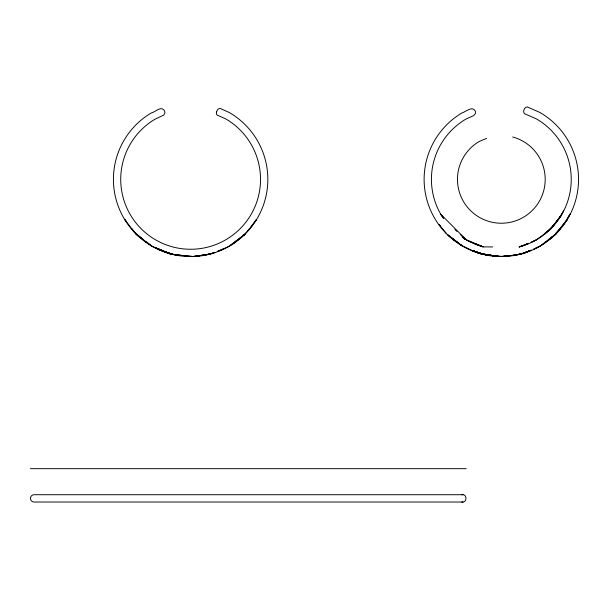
<?xml version="1.0" encoding="UTF-8"?>
<svg xmlns="http://www.w3.org/2000/svg" width="609" height="609" viewBox="0 0 609 609"><rect width="100%" height="100%" fill="white"/><g stroke="black" fill="none" stroke-linecap="round" stroke-linejoin="round"><path stroke-width="0.91" d="M497.142 256.031C504.48 257.181 518.898 254.516 501.336 256.579L501.298 256.579M492.711 255.453L481.346 253.945L478.674 252.994L479.778 253.39M480.318 253.572L477.73 252.644L484.132 254.318M168.457 253.169L162.116 250.725L172.423 254.181L169.386 253.504M173.847 254.524L164.232 251.57L166.516 252.271M144.569 240.875L152.022 246.234L155.98 248.084L170.642 253.945L175.171 254.745L171.578 254.12M160.114 249.88L161.438 250.421L155.858 248.03L164.94 251.814L164.133 251.509M154.222 247.277L170.642 253.945L156.757 248.426L170.642 253.945L174.09 254.57M563.18 211.49L563.47 210.843M570.077 213.957L566.218 220.831M569.994 214.147L565.883 221.303M562.99 211.917L559.93 217.063M562.206 213.607L559.755 217.314M256.351 219.628L251.525 226.228M566.834 219.948C569.423 216.271 562.8 225.673 566.987 219.742M256.237 219.796L251.098 226.776L252.476 224.98M566.355 220.633L566.949 219.796M560.722 215.959L559.572 217.573L560.76 215.913M560.059 216.888L561.163 215.342L553.033 226.068M557.06 220.953L559.762 217.299M563.751 224.219L554.89 234.853L565.906 221.265L562.777 225.513L563.652 224.348M252.857 224.47L251.783 225.886M252.316 225.185L252.788 224.561M557.128 220.861L557.471 220.405M251.136 226.731L248.206 230.415M553.018 225.916L559.778 217.284M554.182 224.645L554.533 224.203L549.813 229.593M559.968 228.809L559.732 229.403M249.073 229.349L243.303 235.599M550.909 228.619L556.885 221.181M559.108 230.172L558.461 230.971L560.113 228.931M553.178 225.886L553.619 225.345M248.678 229.829L248.053 230.598M551.8 227.545L553.353 225.673L544.355 233.993L545.337 233.224M550.764 228.794L549.881 229.54M245.298 233.886L239.253 238.888M449.876 236.604L447.805 234.785M136.127 233.62L141.395 238.408M551.99 236.924L540.556 245.815L536.331 247.924M556.04 232.996L559.663 229.486M235.097 241.743L244.757 234.366L243.41 235.508M138.669 236.201C136.051 235.028 127.106 222.544 134.513 232.181L133.569 231.047M548.214 230.918L549.097 230.194L545.771 232.866M555.933 233.963L548.701 239.512L555.933 233.963L549.714 239.086L550.407 238.53M547.582 231.428L545.74 232.904M550.201 238.698L540.556 245.815M219.682 250.505L229.235 246.234L244.757 234.366M545.55 233.057L536.285 239.9L533.187 241.331M229.235 246.234L232.303 243.882M236.642 240.905L238.363 239.588L233.833 242.999L236.102 241.316M234.549 242.473L232.912 243.661M232.981 243.615L234.092 242.808M539.977 246.211L533.933 248.997L535.912 248.114M536.316 239.885L531.132 242.245M531.885 241.91L532.624 241.583M222.095 249.484L223.412 248.914M221.653 249.675L222.483 249.317L217.238 251.487L219.248 250.68M531.314 250.116L524.707 252.727M486.591 138.395L479.405 141.379A43.863 43.863 0 0 0 470.315 210.379A43.863 43.863 0 0 0 539.323 201.297A43.863 43.863 0 0 0 512.687 136.995M527.904 243.615L527.394 243.828M528.224 243.486L525.864 244.445M530.698 250.375L521.502 253.884L530.363 250.512L528.787 251.152M526.587 244.156L526.968 244.003M526.176 244.323L527.607 243.737L522.819 245.633M524.76 244.887L525.354 244.651M528.285 251.35L522.613 253.489M525.034 244.78L519.591 246.828L522.027 245.937M520.596 246.462L524.928 244.818M214.908 252.385L213.249 253.001M522.309 245.83L518.914 246.98M213.576 252.887L214.315 252.606M213.965 252.743L211.529 253.626M213.713 252.834L212.488 253.283M522.4 245.792L519.424 246.889A69.906 69.906 0 0 0 536.285 118.824L524.425 113.67C522.476 111.531 524.349 107.024 527.249 106.925L539.939 112.49A77.214 77.214 0 0 1 560.653 228.778A77.214 77.214 0 0 1 442.545 229.418A77.214 77.214 0 0 1 462.003 112.916C465.649 111.942 472.203 105.54 475.226 110.96A3.86 3.86 0 0 1 475.279 113.738L473.551 115.649L465.816 119.158A69.906 69.906 0 0 0 440.802 214.33L443.451 217.999M212.031 253.443L212.777 253.177M212.533 253.268L207.106 254.577M212.092 253.428L205.614 254.821M211.125 253.77L204.441 255.004L206.032 254.752M210.76 253.9L202.553 255.285M164.011 251.487L170.642 253.945L160.433 250.017M518.898 254.387C537.237 249.515 513.638 256.107 511.324 255.552M207.722 254.471L193.928 256.305L195.124 256.191M518.328 254.486L521.007 254.006L513.006 255.323M516.082 254.859L519.911 254.212L513.273 255.285M514.993 255.034L512.702 255.369M158.043 249.005L155.957 248.076L164.361 251.601M201.914 255.377L195.862 256.115M512.215 255.194L511.37 255.544M511.065 255.582L512.268 255.43M198.953 255.765L203.931 255.087L197.735 255.909M504.96 256.115L501.336 256.579L492.681 255.727L478.674 252.994M506.772 255.887L510.403 255.422M197.286 255.955L197.864 255.894M196.638 256.031L195.558 256.145M511.354 255.521L501.336 256.579L492.696 255.445M192.322 256.442L175.027 254.722L192.216 256.458M461.774 494.721C467.385 493.594 467.385 503.156 461.774 502.029M30.45 468.679L466.182 468.679M463.023 494.721L34.104 494.721A3.654 3.654 0 0 0 30.45 498.375A3.654 3.654 0 0 0 34.104 502.029L463.023 502.029M462.254 236.924L466.38 239.9A69.906 69.906 0 0 0 483.241 246.889L492.673 246.949M487.109 254.927L491.06 255.514L482.412 254.143L487.984 255.072L486.385 254.828M497.37 256.237L490.717 255.468L491.288 255.544M496.662 256.168L495.718 256.069L497.134 256.214L489.514 255.186L491.227 255.247M492.148 255.658L496.084 256.107M490.435 255.422L482.96 254.227L492.293 255.673M461.995 245.739C469.288 248.868 476.52 253.275 484.528 254.364M482.526 254.166L472.614 250.642L483.203 254.189M484.718 254.395L490.923 255.209M180.287 255.506L178.749 255.293M488.517 255.156L491.204 255.536L485.662 254.311M178.582 255.27L178.962 255.323M490.116 255.377L479.321 253.23M179.541 255.407L172.4 254.273M484.619 254.539L488.662 255.179M485.343 254.615L484.383 254.463L491.204 255.536L488.327 255.019M480.996 253.824L484.094 254.448M489.819 255.293L491.204 255.536M173.245 254.425L173.771 254.516M481.331 253.923L483.34 254.311M481.354 253.93L482.64 254.189M481.034 253.291L474.708 251.479L475.119 251.639M478.857 253.055L472.637 250.649L477.098 252.385M475.781 251.875L480.037 253.481M477.882 252.697L478.271 252.811M477.037 252.377L477.418 252.507L475.066 251.601M160.487 250.04L159.185 249.484M480.128 253.504L480.714 253.725L479.9 253.413M164.27 251.563L164.841 251.791L155.98 248.084L163.212 250.977M482.922 246.774L475.987 244.118M479.999 253.466L480.463 253.641M482.45 246.599L478.803 245.229M480.227 253.542L475.058 251.616L476.603 252.202M479.702 253.367L474.145 251.258M476.74 252.263L477.258 252.446L472.515 250.596L474.236 251.296M473.421 250.969L475.698 251.837M476.162 244.171L482.671 246.683M474.738 251.494L476.809 252.271M477.235 244.62L478.613 245.161M477.989 244.917L478.644 245.176M163.242 251.167L161.933 250.649M159.162 249.439L157.008 248.541M166.029 252.263L165.031 251.852L167.703 252.895L165.8 252.149M165.823 252.187L165.237 251.928L167.703 252.895L166.485 252.438M476.078 244.156L476.817 244.453M160.38 250.002L162.953 251.06L161.096 250.284M155.98 248.084L167.209 252.712M159.543 249.652L162.984 251.068M157.465 248.746L159.033 249.401L156.749 248.434M443.489 218.052L440.794 214.315L466.38 239.9L483.241 246.889M475.37 243.866L466.38 239.9M167.254 252.575L168.29 253.001M158.355 249.142L159.885 249.781M462.193 245.869L460.503 244.696L461.797 245.594M464.378 238.492L465.725 239.444L462.878 237.396M464.454 238.553L463.053 237.518L465.915 239.581L460.389 234.549M463.007 237.48L465.915 239.581L462.17 236.825M462.817 237.343L465.915 239.581M457.656 242.648L447.752 234.838M457.359 242.428L456.362 241.689M457.245 242.352L454.383 240.197M145.833 241.826L144.485 240.806M455.547 241.08L451.566 237.982L453.165 239.246M146.373 241.902L152.022 246.234M143.754 239.893L136.028 233.963L134.323 231.953L141.775 238.713M451.315 237.495L449.716 236.475L461.736 245.556L452.807 238.652M454.443 240.235L451.436 237.875M141.494 238.492L140.527 237.716M145.772 241.781L136.028 233.963L139.743 237.076M448.787 235.706L449.495 236.3M454.885 229.532L456.948 231.412M136.241 233.742L138.159 235.774M439.196 224.592L446.481 233.666M440.109 225.794L440.452 226.243M439.264 224.683L439.652 225.193M124.639 219.263L131.658 228.687M440.794 214.315L443.527 218.06M125.888 221.037L124.7 219.347M216.416 111.995L216.416 113.929L217.169 115.101L225.581 118.824A69.898 69.898 0 0 1 244.308 224.127A69.898 69.898 0 0 1 137.36 224.622A69.898 69.898 0 0 1 155.112 119.151L163.844 115.071L164.841 112.81A4.278 4.278 0 0 0 164.057 110.13C160.441 105.799 155.135 112.345 151.298 112.924A77.214 77.214 0 0 0 131.833 229.418A77.214 77.214 0 0 0 249.949 228.778A77.214 77.214 0 0 0 229.235 112.498L220.016 108.364L217.885 109.217L216.416 111.995M477.25 252.446L476.482 252.149L477.25 252.461"/></g></svg>
